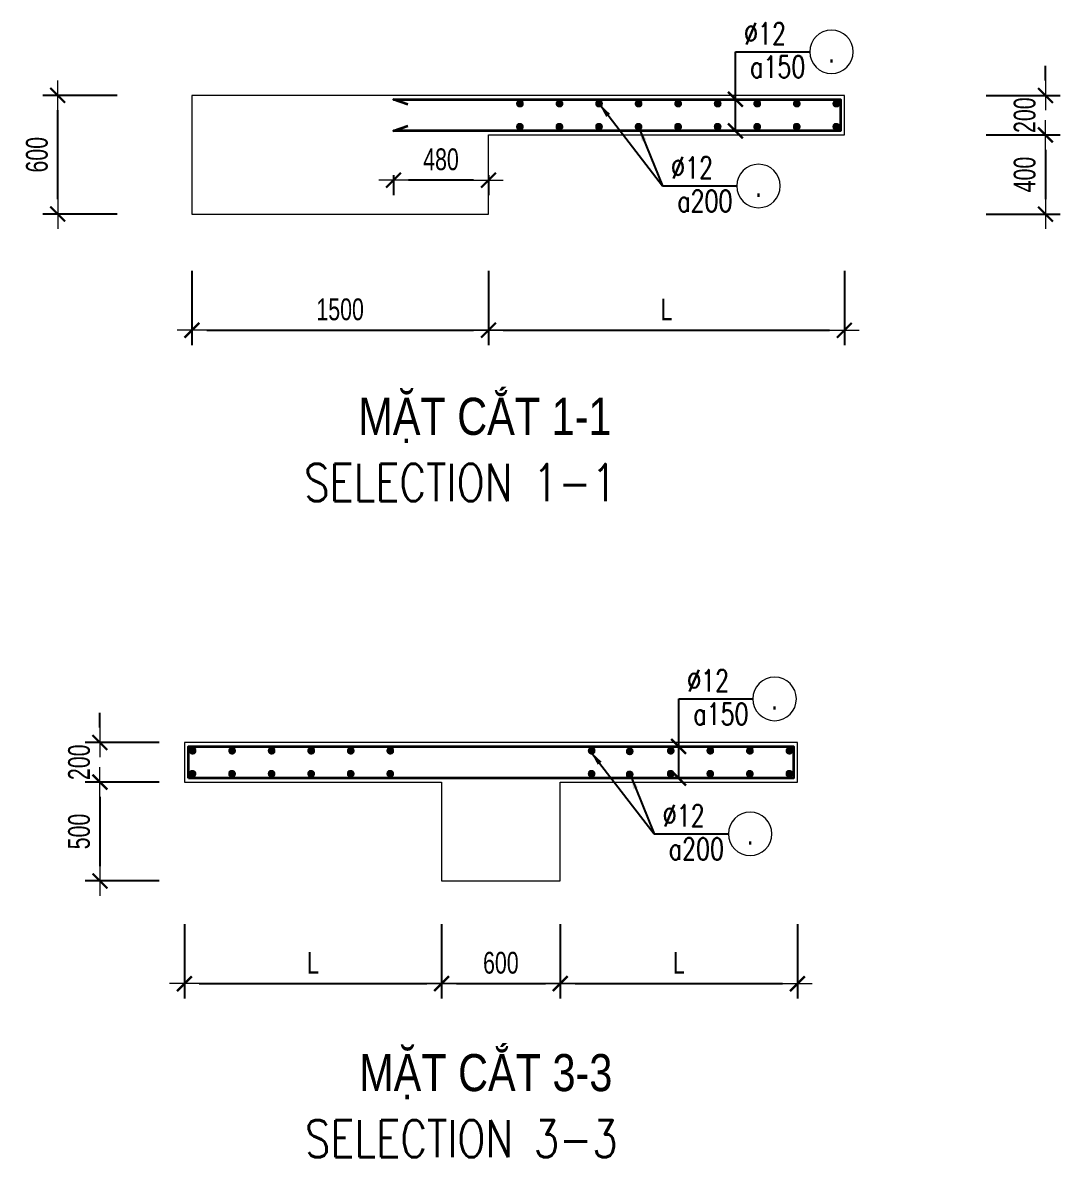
# Model space of a CAD drawing. Header units: millimetres. Extents: x 30086 to 1125792, y -12781 to 95911.
# Drawn here: x 459562 to 480552, y 66936 to 89877 of the extents above; entities that cross this region are included whole.
import ezdxf
from ezdxf.enums import TextEntityAlignment as Align

# ---------------------------------------------------------------- set-up
doc = ezdxf.new("R2010")
doc.units = ezdxf.units.MM
doc.header["$MEASUREMENT"] = 0
for name, color, linetype, lineweight in [('01-TT.Columns', 2, 'Continuous', 9), ('kata_net manh', 8, 'Continuous', 5), ('NDC_S_DIM', 1, 'Continuous', 9), ('NDC_S_ENG TEXT', 2, 'Continuous', 20), ('NDC_S_REBAR', 4, 'Continuous', 35), ('NDC_S_VN TEXT', 7, 'Continuous', 20)]:
    doc.layers.add(name, color=color, linetype=linetype, lineweight=lineweight)
doc.styles.add('ARIAL', font='arial.ttf', dxfattribs={"width": 0.8})
doc.styles.add('NDC_DIM', font='', dxfattribs={"width": 0.75})
doc.styles.add('NDC_EN TXT', font='romans.shx', dxfattribs={"width": 0.8})
doc.styles.add('NDC_VIE TXT', font='arial.ttf', dxfattribs={"width": 0.8})
doc.styles.get('NDC_DIM').set_extended_font_data('Dotum')
doc.dimstyles.new('NDC_dim_200', dxfattribs={"dimscale": 200, "dimtxt": 2.2, "dimasz": 1.5, "dimexe": 1.5, "dimexo": 2.5, "dimgap": 1, "dimtad": 1, "dimdec": 0, "dimzin": 0, "dimdsep": 46, "dimtxsty": 'NDC_DIM', "dimblk": 'DIMMARK', "dimcen": 0.09, "dimdle": 1.2, "dimclrd": 1, "dimclre": 1, "dimclrt": 3, "dimadec": 0, "dimazin": 0, "dimtfac": 1, "dimtdec": 0, "dimtix": 1, "dimtofl": 0, "dimtmove": 0, "dimatfit": 3, "dimfxl": 6, "dimfxlon": 1, "dimtolj": 1, "dimtzin": 0, "dimarcsym": 0})

# ---------------------------------------------------------------- blocks, each defined once
blk = doc.blocks.new('DIMMARK')
at = {"layer": 'NDC_S_DIM', "color": 1}
blk.add_line((-1.5, 0), (1, 0), dxfattribs=at)
at = {"layer": 'NDC_S_DIM', "color": 2, "const_width": 0.15}
blk.add_lwpolyline([(-0.5, -0.5), (0.5, 0.5)], dxfattribs=at)
blk = doc.blocks.new('*D455')
at = {"color": 1, "lineweight": -2, "ltscale": 200, "transparency": 16777216}
for p, q in [((462984, 84858), (462984, 83358)), ((468984, 84858), (468984, 83358)), ((463284, 83658), (468684, 83658))]:
    blk.add_line(p, q, dxfattribs=at)
at = {"layer": 'Defpoints', "color": 0, "ltscale": 200, "transparency": 16777216}
for p in [(462984, 85560), (468984, 85560), (468984, 83658)]:
    blk.add_point(p, dxfattribs=at)
at = {"color": 1, "lineweight": -2, "ltscale": 200, "transparency": 16777216, "xscale": 300, "yscale": 300, "zscale": 300, "rotation": 180}
blk.add_blockref('DIMMARK', (462984, 83658), dxfattribs=at)
at = {"color": 1, "lineweight": -2, "ltscale": 200, "transparency": 16777216, "xscale": 300, "yscale": 300, "zscale": 300}
blk.add_blockref('DIMMARK', (468984, 83658), dxfattribs=at)
at = {"color": 3, "ltscale": 200, "transparency": 16777216, "insert": (465984, 84078), "char_height": 440, "attachment_point": 5, "style": 'NDC_DIM'}
blk.add_mtext('\\A1;1500', dxfattribs=at)
blk = doc.blocks.new('*D461')
at = {"color": 1, "lineweight": -2, "ltscale": 200, "transparency": 16777216}
for p, q in [((461471, 88407), (459971, 88407)), ((460271, 86307), (460271, 88107)), ((461471, 86007), (459971, 86007))]:
    blk.add_line(p, q, dxfattribs=at)
at = {"layer": 'Defpoints', "color": 0, "ltscale": 200, "transparency": 16777216}
for p in [(460271, 88407), (464079, 88407), (464079, 86007)]:
    blk.add_point(p, dxfattribs=at)
at = {"color": 1, "lineweight": -2, "ltscale": 200, "transparency": 16777216, "xscale": 300, "yscale": 300, "zscale": 300}
for p, rotation in [((460271, 88407), 90), ((460271, 86007), 270)]:
    blk.add_blockref('DIMMARK', p, dxfattribs=dict(at, rotation=rotation))
at = {"color": 3, "ltscale": 200, "transparency": 16777216, "insert": (459851, 87207), "char_height": 440, "attachment_point": 5, "rotation": 90, "style": 'NDC_DIM'}
blk.add_mtext('\\A1;600', dxfattribs=at)
blk = doc.blocks.new('*D462')
at = {"color": 1, "lineweight": -2, "ltscale": 200, "transparency": 16777216}
for p, q in [((468984, 84858), (468984, 83358)), ((476184, 84858), (476184, 83358)), ((469284, 83658), (475884, 83658))]:
    blk.add_line(p, q, dxfattribs=at)
at = {"layer": 'Defpoints', "color": 0, "ltscale": 200, "transparency": 16777216}
for p in [(476184, 87607), (468984, 85560), (476184, 83658)]:
    blk.add_point(p, dxfattribs=at)
at = {"color": 1, "lineweight": -2, "ltscale": 200, "transparency": 16777216, "xscale": 300, "yscale": 300, "zscale": 300, "rotation": 180}
blk.add_blockref('DIMMARK', (468984, 83658), dxfattribs=at)
at = {"color": 1, "lineweight": -2, "ltscale": 200, "transparency": 16777216, "xscale": 300, "yscale": 300, "zscale": 300}
blk.add_blockref('DIMMARK', (476184, 83658), dxfattribs=at)
at = {"color": 3, "ltscale": 200, "transparency": 16777216, "insert": (472584, 84078), "char_height": 440, "attachment_point": 5, "style": 'NDC_DIM'}
blk.add_mtext('\\A1;L', dxfattribs=at)
blk = doc.blocks.new('*D463')
at = {"color": 1, "lineweight": -2, "ltscale": 200, "transparency": 16777216}
for p, q in [((480252, 88707), (480252, 89007)), ((479052, 88407), (480552, 88407)), ((479052, 87607), (480552, 87607)), ((480252, 87307), (480252, 87007))]:
    blk.add_line(p, q, dxfattribs=at)
at = {"layer": 'Defpoints', "color": 0, "ltscale": 200, "transparency": 16777216}
for p in [(477541, 88407), (477541, 87607), (480252, 87607)]:
    blk.add_point(p, dxfattribs=at)
at = {"color": 1, "lineweight": -2, "ltscale": 200, "transparency": 16777216, "xscale": 300, "yscale": 300, "zscale": 300}
for p, rotation in [((480252, 88407), 270), ((480252, 87607), 90)]:
    blk.add_blockref('DIMMARK', p, dxfattribs=dict(at, rotation=rotation))
at = {"color": 3, "ltscale": 200, "transparency": 16777216, "insert": (479832, 88007), "char_height": 440, "attachment_point": 5, "rotation": 90, "style": 'NDC_DIM'}
blk.add_mtext('\\A1;200', dxfattribs=at)
blk = doc.blocks.new('*D464')
at = {"color": 1, "lineweight": -2, "ltscale": 200, "transparency": 16777216}
for p, q in [((479052, 87607), (480552, 87607)), ((480252, 87307), (480252, 86307)), ((479052, 86007), (480552, 86007))]:
    blk.add_line(p, q, dxfattribs=at)
at = {"layer": 'Defpoints', "color": 0, "ltscale": 200, "transparency": 16777216}
for p in [(470804, 87607), (468543, 86007), (480252, 86007)]:
    blk.add_point(p, dxfattribs=at)
at = {"color": 1, "lineweight": -2, "ltscale": 200, "transparency": 16777216, "xscale": 300, "yscale": 300, "zscale": 300}
for p, rotation in [((480252, 87607), 90), ((480252, 86007), 270)]:
    blk.add_blockref('DIMMARK', p, dxfattribs=dict(at, rotation=rotation))
at = {"color": 3, "ltscale": 200, "transparency": 16777216, "insert": (479832, 86807), "char_height": 440, "attachment_point": 5, "rotation": 90, "style": 'NDC_DIM'}
blk.add_mtext('\\A1;400', dxfattribs=at)
blk = doc.blocks.new('*D465')
at = {"color": 1, "lineweight": -2, "ltscale": 200, "transparency": 16777216}
for p, q in [((467064, 86793), (467064, 86392)), ((468984, 86793), (468984, 86392)), ((468684, 86692), (467364, 86692))]:
    blk.add_line(p, q, dxfattribs=at)
at = {"layer": 'Defpoints', "color": 0, "ltscale": 200, "transparency": 16777216}
for p in [(467064, 87293), (468984, 87293), (467064, 86692)]:
    blk.add_point(p, dxfattribs=at)
at = {"color": 1, "lineweight": -2, "ltscale": 200, "transparency": 16777216, "xscale": 300, "yscale": 300, "zscale": 300, "rotation": 180}
blk.add_blockref('DIMMARK', (467064, 86692), dxfattribs=at)
at = {"color": 1, "lineweight": -2, "ltscale": 200, "transparency": 16777216, "xscale": 300, "yscale": 300, "zscale": 300}
blk.add_blockref('DIMMARK', (468984, 86692), dxfattribs=at)
at = {"color": 3, "ltscale": 200, "transparency": 16777216, "insert": (468024, 87112), "char_height": 440, "attachment_point": 5, "style": 'NDC_DIM'}
blk.add_mtext('\\A1;480', dxfattribs=at)
blk = doc.blocks.new('kata_block_THEP')
at = {"layer": 'NDC_S_REBAR', "color": 0}
for p, q in [((-0.5, 0), (0.5, 0)), ((-0.35, 0.35), (0.35, -0.35)), ((0.35, 0.35), (-0.35, -0.35)), ((0, 0.5), (0, -0.5))]:
    blk.add_line(p, q, dxfattribs=at)
at = {"layer": 'NDC_S_REBAR', "color": 0, "const_width": 0.0833}
blk.add_lwpolyline([(-0.5, 0, 1), (0.5, 0, 1), (-0.5, 0, 1)], format="xyb", dxfattribs=at)
blk = doc.blocks.new('*U449')
blk.add_circle((-2.5, 0), 2.5)
at = {"layer": 'NDC_S_VN TEXT', "color": 3, "style": 'NDC_EN TXT', "width": 0.75}
for tag, p in [('DK1', (0.5, 0.85)), ('KC1', (0.5, -2.97))]:
    blk.add_attdef(tag, p, '', height=2.5, dxfattribs=at)
at = {"layer": 'NDC_S_VN TEXT', "color": 7, "style": 'ARIAL', "width": 0.8}
blk.add_attdef('SH2', text='', height=2.5, dxfattribs=at).set_placement((-2.5, 0), align=Align.MIDDLE)
blk = doc.blocks.new('*D456')
at = {"color": 1, "lineweight": -2, "ltscale": 200, "transparency": 16777216}
for p, q in [((462835, 71647), (462835, 70147)), ((468035, 71647), (468035, 70147)), ((463135, 70447), (467735, 70447))]:
    blk.add_line(p, q, dxfattribs=at)
at = {"layer": 'Defpoints', "color": 0, "ltscale": 200, "transparency": 16777216}
for p in [(462835, 74523), (468035, 74378), (468035, 70447)]:
    blk.add_point(p, dxfattribs=at)
at = {"color": 1, "lineweight": -2, "ltscale": 200, "transparency": 16777216, "xscale": 300, "yscale": 300, "zscale": 300, "rotation": 180}
blk.add_blockref('DIMMARK', (462835, 70447), dxfattribs=at)
at = {"color": 1, "lineweight": -2, "ltscale": 200, "transparency": 16777216, "xscale": 300, "yscale": 300, "zscale": 300}
blk.add_blockref('DIMMARK', (468035, 70447), dxfattribs=at)
at = {"color": 3, "ltscale": 200, "transparency": 16777216, "insert": (465435, 70867), "char_height": 440, "attachment_point": 5, "style": 'NDC_DIM'}
blk.add_mtext('\\A1;L', dxfattribs=at)
blk = doc.blocks.new('*D457')
at = {"color": 1, "lineweight": -2, "ltscale": 200, "transparency": 16777216}
for p, q in [((468035, 71647), (468035, 70147)), ((470435, 71647), (470435, 70147)), ((468335, 70447), (470135, 70447))]:
    blk.add_line(p, q, dxfattribs=at)
at = {"layer": 'Defpoints', "color": 0, "ltscale": 200, "transparency": 16777216}
for p in [(468035, 74378), (470435, 72523), (470435, 70447)]:
    blk.add_point(p, dxfattribs=at)
at = {"color": 1, "lineweight": -2, "ltscale": 200, "transparency": 16777216, "xscale": 300, "yscale": 300, "zscale": 300, "rotation": 180}
blk.add_blockref('DIMMARK', (468035, 70447), dxfattribs=at)
at = {"color": 1, "lineweight": -2, "ltscale": 200, "transparency": 16777216, "xscale": 300, "yscale": 300, "zscale": 300}
blk.add_blockref('DIMMARK', (470435, 70447), dxfattribs=at)
at = {"color": 3, "ltscale": 200, "transparency": 16777216, "insert": (469235, 70867), "char_height": 440, "attachment_point": 5, "style": 'NDC_DIM'}
blk.add_mtext('\\A1;600', dxfattribs=at)
blk = doc.blocks.new('*D458')
at = {"color": 1, "lineweight": -2, "ltscale": 200, "transparency": 16777216}
for p, q in [((470435, 71647), (470435, 70147)), ((475235, 71647), (475235, 70147)), ((470735, 70447), (474935, 70447))]:
    blk.add_line(p, q, dxfattribs=at)
at = {"layer": 'Defpoints', "color": 0, "ltscale": 200, "transparency": 16777216}
for p in [(475235, 74523), (470435, 72523), (475235, 70447)]:
    blk.add_point(p, dxfattribs=at)
at = {"color": 1, "lineweight": -2, "ltscale": 200, "transparency": 16777216, "xscale": 300, "yscale": 300, "zscale": 300, "rotation": 180}
blk.add_blockref('DIMMARK', (470435, 70447), dxfattribs=at)
at = {"color": 1, "lineweight": -2, "ltscale": 200, "transparency": 16777216, "xscale": 300, "yscale": 300, "zscale": 300}
blk.add_blockref('DIMMARK', (475235, 70447), dxfattribs=at)
at = {"color": 3, "ltscale": 200, "transparency": 16777216, "insert": (472835, 70867), "char_height": 440, "attachment_point": 5, "style": 'NDC_DIM'}
blk.add_mtext('\\A1;L', dxfattribs=at)
blk = doc.blocks.new('*D459')
at = {"color": 1, "lineweight": -2, "ltscale": 200, "transparency": 16777216}
for p, q in [((461124, 75623), (461124, 75923)), ((462324, 75323), (460824, 75323)), ((462324, 74523), (460824, 74523)), ((461124, 74223), (461124, 73923))]:
    blk.add_line(p, q, dxfattribs=at)
at = {"layer": 'Defpoints', "color": 0, "ltscale": 200, "transparency": 16777216}
for p in [(462835, 75323), (461124, 74523), (462835, 74523)]:
    blk.add_point(p, dxfattribs=at)
at = {"color": 1, "lineweight": -2, "ltscale": 200, "transparency": 16777216, "xscale": 300, "yscale": 300, "zscale": 300}
for p, rotation in [((461124, 75323), 270), ((461124, 74523), 90)]:
    blk.add_blockref('DIMMARK', p, dxfattribs=dict(at, rotation=rotation))
at = {"color": 3, "ltscale": 200, "transparency": 16777216, "insert": (460704, 74923), "char_height": 440, "attachment_point": 5, "rotation": 90, "style": 'NDC_DIM'}
blk.add_mtext('\\A1;200', dxfattribs=at)
blk = doc.blocks.new('*D460')
at = {"color": 1, "lineweight": -2, "ltscale": 200, "transparency": 16777216}
for p, q in [((462324, 74523), (460824, 74523)), ((461124, 74223), (461124, 72823)), ((462324, 72523), (460824, 72523))]:
    blk.add_line(p, q, dxfattribs=at)
at = {"layer": 'Defpoints', "color": 0, "ltscale": 200, "transparency": 16777216}
for p in [(462835, 74523), (461124, 72523), (468035, 72523)]:
    blk.add_point(p, dxfattribs=at)
at = {"color": 1, "lineweight": -2, "ltscale": 200, "transparency": 16777216, "xscale": 300, "yscale": 300, "zscale": 300}
for p, rotation in [((461124, 74523), 90), ((461124, 72523), 270)]:
    blk.add_blockref('DIMMARK', p, dxfattribs=dict(at, rotation=rotation))
at = {"color": 3, "ltscale": 200, "transparency": 16777216, "insert": (460704, 73523), "char_height": 440, "attachment_point": 5, "rotation": 90, "style": 'NDC_DIM'}
blk.add_mtext('\\A1;500', dxfattribs=at)

msp = doc.modelspace()

# ---------------------------------------------------------------- linework, layer by layer
at = {"layer": '01-TT.Columns', "ltscale": 200}
for points in [[(468983.8, 87607.2), (476183.8, 87607.2), (476183.8, 88407.2), (468983.8, 88407.2), (462983.8, 88407.2), (462983.8, 86007.2), (468983.8, 86007.2)], [(468034.8, 74523), (468034.8, 72523), (470434.8, 72523), (470434.8, 74523), (475234.8, 74523), (475234.8, 75323), (470434.8, 75323), (468034.8, 75323), (462834.8, 75323), (462834.8, 74523)]]:
    msp.add_lwpolyline(points, close=True, dxfattribs=at)
at = {"layer": 'NDC_S_REBAR'}
msp.add_lwpolyline([(467350, 88221.2), (467063.8, 88327.2), (467063.8, 88327.2), (476103.8, 88327.2), (476103.8, 87687.2), (467063.8, 87687.2), (467350, 87793.1)], dxfattribs=at)
msp.add_lwpolyline([(462914.8, 74603), (462914.8, 75243), (475154.8, 75243), (475154.8, 74603), (462914.8, 74603)], close=True, dxfattribs=at)

# ---------------------------------------------------------------- block references
at = {"layer": 'kata_net manh'}
ref = msp.add_blockref('*U449', (475481.9, 89288.2), dxfattribs=dict(at, xscale=-176, yscale=176, zscale=176))
ref.add_attrib('SH2', '.', dxfattribs={"layer": 'NDC_S_VN TEXT', "color": 7, "height": 440, "style": 'ARIAL', "width": 0.8}).set_placement((475921.9, 89288.2), align=Align.MIDDLE)
ref.add_attrib('DK1', '%%c12', (474152.5, 89437), dxfattribs={"layer": 'NDC_S_VN TEXT', "color": 3, "height": 440, "style": 'NDC_EN TXT', "width": 0.75})
ref.add_attrib('KC1', 'a150', dxfattribs={"layer": 'NDC_S_VN TEXT', "color": 3, "height": 440, "style": 'NDC_EN TXT', "width": 0.75}).set_placement((475393.9, 88765.1), align=Align.RIGHT)
ref = msp.add_blockref('*U449', (474008.3, 86575.2), dxfattribs=dict(at, xscale=-176, yscale=176, zscale=176))
ref.add_attrib('SH2', '.', dxfattribs={"layer": 'NDC_S_VN TEXT', "color": 7, "height": 440, "style": 'ARIAL', "width": 0.8}).set_placement((474448.3, 86575.2), align=Align.MIDDLE)
ref.add_attrib('DK1', '%%c12', (472678.9, 86724), dxfattribs={"layer": 'NDC_S_VN TEXT', "color": 3, "height": 440, "style": 'NDC_EN TXT', "width": 0.75})
ref.add_attrib('KC1', 'a200', dxfattribs={"layer": 'NDC_S_VN TEXT', "color": 3, "height": 440, "style": 'NDC_EN TXT', "width": 0.75}).set_placement((473920.3, 86052.1), align=Align.RIGHT)
ref = msp.add_blockref('*U449', (474332.9, 76204), dxfattribs=dict(at, xscale=-176, yscale=176, zscale=176))
ref.add_attrib('SH2', '.', dxfattribs={"layer": 'NDC_S_VN TEXT', "color": 7, "height": 440, "style": 'ARIAL', "width": 0.8}).set_placement((474772.9, 76204), align=Align.MIDDLE)
ref.add_attrib('DK1', '%%c12', (473003.5, 76352.8), dxfattribs={"layer": 'NDC_S_VN TEXT', "color": 3, "height": 440, "style": 'NDC_EN TXT', "width": 0.75})
ref.add_attrib('KC1', 'a150', dxfattribs={"layer": 'NDC_S_VN TEXT', "color": 3, "height": 440, "style": 'NDC_EN TXT', "width": 0.75}).set_placement((474244.9, 75680.8), align=Align.RIGHT)
ref = msp.add_blockref('*U449', (473837.8, 73475.1), dxfattribs=dict(at, xscale=-176, yscale=176, zscale=176))
ref.add_attrib('SH2', '.', dxfattribs={"layer": 'NDC_S_VN TEXT', "color": 7, "height": 440, "style": 'ARIAL', "width": 0.8}).set_placement((474277.8, 73475.1), align=Align.MIDDLE)
ref.add_attrib('DK1', '%%c12', (472508.4, 73623.9), dxfattribs={"layer": 'NDC_S_VN TEXT', "color": 3, "height": 440, "style": 'NDC_EN TXT', "width": 0.75})
ref.add_attrib('KC1', 'a200', dxfattribs={"layer": 'NDC_S_VN TEXT', "color": 3, "height": 440, "style": 'NDC_EN TXT', "width": 0.75}).set_placement((473749.8, 72951.9), align=Align.RIGHT)
at = {"layer": 'NDC_S_REBAR', "yscale": 144, "zscale": 144}
for p, xscale in [((469620.6, 88240.5), 144), ((470420.6, 88240.5), 144), ((471220.6, 88240.5), 144), ((472020.6, 88240.5), 144), ((472820.6, 88240.5), 144), ((473620.6, 88240.5), 144), ((474420.6, 88240.5), 144), ((475220.6, 88240.5), 144), ((476020.6, 88240.5), 144), ((462998, 75156.3), -144), ((463798, 75156.3), -144), ((464598, 75156.3), -144), ((465398, 75156.3), -144), ((466198, 75156.3), -144), ((466998, 75156.3), -144), ((471071.6, 75156.3), 144), ((471841.2, 75143.9), 144), ((472671.6, 75156.3), 144), ((473471.6, 75156.3), 144), ((474271.6, 75156.3), 144), ((475071.6, 75156.3), 144)]:
    msp.add_blockref('kata_block_THEP', p, dxfattribs=dict(at, xscale=xscale))
at = {"layer": 'NDC_S_REBAR', "yscale": 144, "zscale": 144, "rotation": 180}
for p, xscale in [((469620.6, 87773.8), -144), ((470420.6, 87773.8), -144), ((471220.6, 87773.8), -144), ((472020.6, 87773.8), -144), ((472820.6, 87773.8), -144), ((473620.6, 87773.8), -144), ((474420.6, 87773.8), -144), ((475220.6, 87773.8), -144), ((476020.6, 87773.8), -144), ((462998, 74689.6), 144), ((463798, 74689.6), 144), ((464598, 74689.6), 144), ((465398, 74689.6), 144), ((466198, 74689.6), 144), ((466998, 74689.6), 144), ((471071.6, 74689.6), -144), ((471841.2, 74677.3), -144), ((472671.6, 74689.6), -144), ((473471.6, 74689.6), -144), ((474271.6, 74689.6), -144), ((475071.6, 74689.6), -144)]:
    msp.add_blockref('kata_block_THEP', p, dxfattribs=dict(at, xscale=xscale))

# ---------------------------------------------------------------- texts
at = {"layer": 'NDC_S_ENG TEXT', "style": 'NDC_EN TXT', "width": 0.8}
for s, p in [('SELECTION 1-1', (465254.7, 80205.2)), ('SELECTION 3-3', (465271.9, 66935.6))]:
    msp.add_text(s, height=750, dxfattribs=at).set_placement(p)
at = {"layer": 'NDC_S_VN TEXT', "style": 'NDC_VIE TXT', "width": 0.8}
for s, p in [('MẶT CẮT 1-1', (466351.2, 81542.8)), ('MẶT CẮT 3-3', (466368.4, 68273.2))]:
    msp.add_text(s, height=750, dxfattribs=at).set_placement(p)

# ---------------------------------------------------------------- dimensions: what is measured, and where the dimension line sits
at = {"ltscale": 200}
for base, p1, p2, override, picture, middle in [((480252.1, 87607.2), (477540.8, 88407.2), (477540.8, 87607.2), {"dimlfac": 0.25}, '*D463', (479832.1, 88007.2)), ((460270.9, 88407.2), (464079.2, 86007.2), (464079.2, 88407.2), {"dimlfac": 0.25}, '*D461', (459850.9, 87207.2)), ((480252.1, 86007.2), (470803.7, 87607.2), (468543.4, 86007.2), {"dimlfac": 0.25, "dimtmove": 1}, '*D464', (479832.1, 86807.2)), ((461124.1, 74523), (462834.8, 75323), (462834.8, 74523), {"dimlfac": 0.25}, '*D459', (460703.8, 74923)), ((461124.1, 72523), (462834.8, 74523), (468034.8, 72523), {"dimlfac": 0.25, "dimtmove": 1}, '*D460', (460703.8, 73523))]:
    dim = msp.add_linear_dim(base=base, p1=p1, p2=p2, angle=90, dimstyle='NDC_dim_200', override=override, dxfattribs=at)
    dim.commit()
    dim.dimension.update_dxf_attribs({"geometry": picture, "text_midpoint": middle})
for base, p1, p2, override, picture, middle in [((476183.8, 83658.2), (468983.8, 85560.4), (476183.8, 87607.2), {"dimlfac": 0.25}, '*D462', (472583.8, 84078.2)), ((468034.8, 70446.9), (462834.8, 74523), (468034.8, 74378.3), {"dimlfac": 0.25}, '*D456', (465434.8, 70867.2)), ((475234.8, 70446.9), (470434.8, 72523), (475234.8, 74523), {"dimlfac": 0.25, "dimtmove": 1}, '*D458', (472834.8, 70867.2))]:
    dim = msp.add_linear_dim(base=base, p1=p1, p2=p2, text='L', dimstyle='NDC_dim_200', override=override, dxfattribs=at)
    dim.commit()
    dim.dimension.update_dxf_attribs({"geometry": picture, "text_midpoint": middle})
for base, p1, p2, override, picture, middle in [((467063.8, 86692.2), (468983.8, 87293.4), (467063.8, 87293.4), {"dimlfac": 0.25}, '*D465', (468023.8, 87112.2)), ((468983.8, 83658.2), (462983.8, 85560.4), (468983.8, 85560.4), {"dimlfac": 0.25}, '*D455', (465983.8, 84078.2)), ((470434.8, 70446.9), (468034.8, 74378.3), (470434.8, 72523), {"dimlfac": 0.25, "dimtmove": 1}, '*D457', (469234.8, 70867.2))]:
    dim = msp.add_linear_dim(base=base, p1=p1, p2=p2, dimstyle='NDC_dim_200', override=override, dxfattribs=at)
    dim.commit()
    dim.dimension.update_dxf_attribs({"geometry": picture, "text_midpoint": middle})

# ---------------------------------------------------------------- leaders
for points, override in [([(473980.9, 87687.2), (473980.9, 89288.2), (475481.9, 89288.2)], {"dimlfac": 0.25, "dimldrblk": 'ARCHTICK'}), ([(473980.9, 88327.2), (473980.9, 89288.2), (475481.9, 89288.2)], {"dimlfac": 0.25, "dimldrblk": 'ARCHTICK'}), ([(471220.6, 88240.5), (472507.3, 86575.2), (474008.3, 86575.2)], {"dimlfac": 0.25}), ([(472020.6, 87773.8), (472507.3, 86575.2), (474008.3, 86575.2)], {"dimlfac": 0.25}), ([(472831.9, 74603), (472831.9, 76204), (474332.9, 76204)], {"dimlfac": 0.25, "dimldrblk": 'ARCHTICK'}), ([(472831.9, 75243), (472831.9, 76204), (474332.9, 76204)], {"dimlfac": 0.25, "dimldrblk": 'ARCHTICK'}), ([(471050.1, 75140.4), (472336.9, 73475.1), (473837.8, 73475.1)], {"dimlfac": 0.25}), ([(471850.1, 74673.7), (472336.9, 73475.1), (473837.8, 73475.1)], {"dimlfac": 0.25})]:
    msp.add_leader(points, dimstyle='NDC_dim_200', override=override, dxfattribs=at)

doc.saveas('drawing.dxf')
